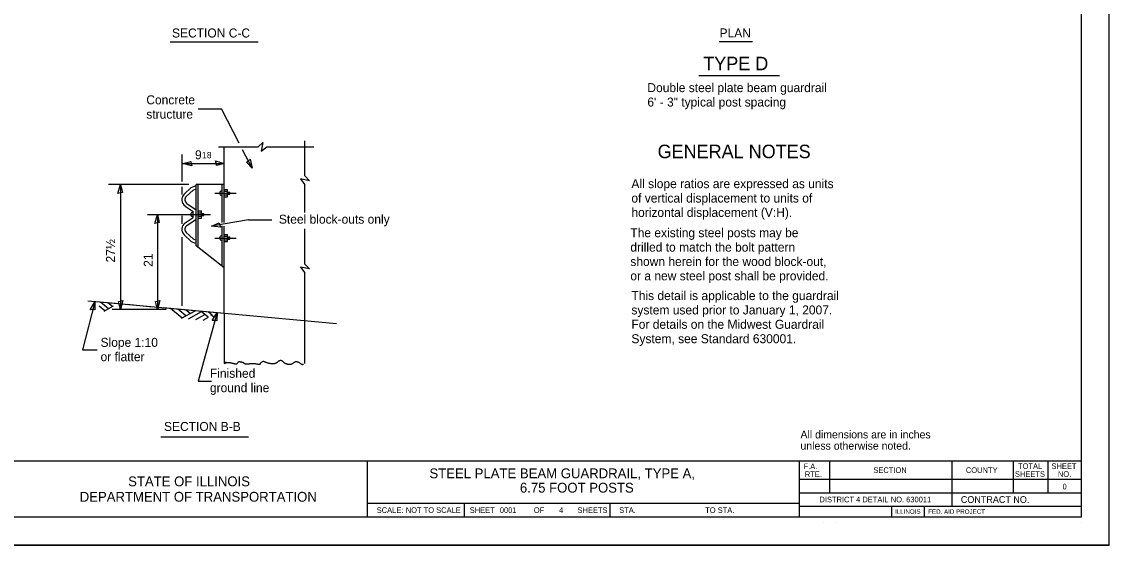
# Model space of a CAD drawing. Extents: x 0 to 2.83, y 0 to 1.83.
# Drawn here: x 1.218 to 2.833, y 0 to 0.777 of the extents above; entities that cross this region are included whole.
import ezdxf

# ---------------------------------------------------------------- set-up
doc = ezdxf.new("R2010")
doc.units = 0
for name, color, linetype in [('RD_Pr_Roadway_Dimensions', 7, 'Continuous'), ('RD_Pr_Roadway_Notes', 7, 'Continuous'), ('SH_General_Details', 7, 'Continuous'), ('SH_Printer_Plotting_Border', 7, 'Continuous')]:
    doc.layers.add(name, color=color, linetype=linetype)

msp = doc.modelspace()

# ---------------------------------------------------------------- linework, layer by layer
at = {"layer": 'RD_Pr_Roadway_Dimensions'}
for p, q in [((1.456, 0.5796), (1.456, 0.5398)), ((1.4574, 0.5666), (1.5189, 0.5666)), ((1.4664, 0.5354), (1.3468, 0.5354)), ((1.3647, 0.5354), (1.3647, 0.35)), ((1.456, 0.532), (1.456, 0.5203)), ((1.4195, 0.4908), (1.4195, 0.35)), ((1.456, 0.4888), (1.456, 0.4772)), ((1.456, 0.457), (1.456, 0.3554)), ((1.4327, 0.35), (1.3522, 0.35))]:
    msp.add_line(p, q, dxfattribs=at)
for points in [[(1.4707, 0.5629), (1.4574, 0.5666), (1.4692, 0.5696), (1.4696, 0.5663)], [(1.5056, 0.5703), (1.5189, 0.5666), (1.5071, 0.5637), (1.5067, 0.5669)], [(1.361, 0.5221), (1.3647, 0.5354), (1.3677, 0.5236), (1.3644, 0.5232)], [(1.4158, 0.4775), (1.4195, 0.4908), (1.4224, 0.479), (1.4192, 0.4786)], [(1.3684, 0.3633), (1.3647, 0.35), (1.3618, 0.3618), (1.365, 0.3622)], [(1.4232, 0.3633), (1.4195, 0.35), (1.4165, 0.3618), (1.4198, 0.3622)]]:
    msp.add_lwpolyline(points, close=True, dxfattribs=at)
at = {"layer": 'RD_Pr_Roadway_Notes'}
for p, q in [((1.4385, 0.7471), (1.5691, 0.7471)), ((2.2538, 0.7475), (2.3033, 0.7475)), ((2.2239, 0.6972), (2.3437, 0.6972)), ((1.4803, 0.6475), (1.515, 0.6475)), ((1.5411, 0.5966), (1.515, 0.6475)), ((1.6387, 0.5481), (1.6387, 0.6002)), ((1.5102, 0.5913), (1.5692, 0.5913)), ((1.5602, 0.5594), (1.5461, 0.5868)), ((1.5823, 0.5913), (1.6518, 0.5913)), ((1.6387, 0.4939), (1.6387, 0.535)), ((1.555, 0.4828), (1.5, 0.4734)), ((1.555, 0.4828), (1.5897, 0.4828)), ((1.6387, 0.4172), (1.6387, 0.4696)), ((1.6387, 0.3335), (1.6387, 0.4041)), ((1.3266, 0.3614), (1.3081, 0.2899)), ((1.5083, 0.3452), (1.4799, 0.2435)), ((1.3081, 0.2899), (1.3299, 0.2899)), ((1.4799, 0.2435), (1.5, 0.2435)), ((1.4248, 0.1611), (1.5548, 0.1611))]:
    msp.add_line(p, q, dxfattribs=at)
for points in [[(1.5692, 0.5913), (1.5763, 0.5979), (1.5738, 0.5846), (1.5823, 0.5913)], [(1.6387, 0.5481), (1.6454, 0.541), (1.632, 0.5435), (1.6387, 0.535)], [(1.6387, 0.4172), (1.6454, 0.4101), (1.632, 0.4126), (1.6387, 0.4041)]]:
    msp.add_lwpolyline(points, dxfattribs=at)
for points in [[(1.5574, 0.5729), (1.5602, 0.5594), (1.5521, 0.5685), (1.5549, 0.5704)], [(1.5137, 0.472), (1.5, 0.4734), (1.5111, 0.4783), (1.5121, 0.4752)], [(1.3196, 0.3494), (1.3266, 0.3614), (1.3265, 0.3492), (1.3232, 0.3497)], [(1.5011, 0.3334), (1.5083, 0.3452), (1.5079, 0.333), (1.5047, 0.3335)]]:
    msp.add_lwpolyline(points, close=True, dxfattribs=at)
at = {"layer": 'SH_General_Details'}
for p, q in [((2.8333, 0), (2.8333, 1.8333)), ((1.5189, 0.4789), (1.5189, 0.5913)), ((1.4699, 0.5311), (1.4771, 0.5338)), ((1.5189, 0.5354), (1.4771, 0.5354)), ((1.4771, 0.4444), (1.4771, 0.5354)), ((1.4803, 0.4419), (1.4803, 0.5354)), ((1.5156, 0.4787), (1.5156, 0.5354)), ((1.4699, 0.5311), (1.4592, 0.5208)), ((1.4725, 0.5271), (1.4625, 0.5175)), ((1.4725, 0.5271), (1.4771, 0.5288)), ((1.505, 0.5225), (1.5364, 0.5225)), ((1.5189, 0.5278), (1.5239, 0.5278)), ((1.5189, 0.5252), (1.5239, 0.5252)), ((1.5189, 0.5198), (1.5239, 0.5198)), ((1.5189, 0.5171), (1.5239, 0.5171)), ((1.5239, 0.5171), (1.5239, 0.5278)), ((1.5239, 0.5241), (1.5272, 0.5241)), ((1.5239, 0.5208), (1.5272, 0.5208)), ((1.5272, 0.5208), (1.5272, 0.5241)), ((1.4606, 0.5034), (1.4725, 0.4951)), ((1.4633, 0.5072), (1.4771, 0.4975)), ((1.4049, 0.4908), (1.4983, 0.4908)), ((1.4606, 0.4783), (1.4725, 0.4866)), ((1.4725, 0.4866), (1.4725, 0.4951)), ((1.4803, 0.4962), (1.4853, 0.4962)), ((1.4803, 0.4935), (1.4853, 0.4935)), ((1.4803, 0.4881), (1.4853, 0.4881)), ((1.4803, 0.4855), (1.4853, 0.4855)), ((1.4853, 0.4855), (1.4853, 0.4962)), ((1.4853, 0.4925), (1.4886, 0.4925)), ((1.4853, 0.4892), (1.4886, 0.4892)), ((1.4886, 0.4892), (1.4886, 0.4925)), ((1.4633, 0.4745), (1.4771, 0.4841)), ((1.5156, 0.4145), (1.5156, 0.4739)), ((1.5189, 0.3444), (1.5189, 0.4737)), ((1.4699, 0.4505), (1.4592, 0.4608)), ((1.4725, 0.4546), (1.4625, 0.4642)), ((1.4725, 0.4546), (1.4771, 0.4529)), ((1.505, 0.4559), (1.5364, 0.4559)), ((1.5189, 0.4613), (1.5239, 0.4613)), ((1.5189, 0.4586), (1.5239, 0.4586)), ((1.5189, 0.4532), (1.5239, 0.4532)), ((1.5239, 0.4506), (1.5239, 0.4613)), ((1.5239, 0.4576), (1.5272, 0.4576)), ((1.5239, 0.4543), (1.5272, 0.4543)), ((1.5272, 0.4543), (1.5272, 0.4576)), ((1.4699, 0.4505), (1.4771, 0.4479)), ((1.5189, 0.4119), (1.4771, 0.4444)), ((1.5189, 0.4506), (1.5239, 0.4506)), ((1.3163, 0.3628), (1.3575, 0.359)), ((1.3337, 0.3612), (1.5189, 0.3444)), ((1.3469, 0.351), (1.3349, 0.3607)), ((1.3527, 0.3542), (1.346, 0.3597)), ((1.3746, 0.3575), (1.4124, 0.354)), ((1.3415, 0.348), (1.3331, 0.3549)), ((1.3403, 0.3473), (1.3544, 0.3551)), ((1.4282, 0.3526), (1.6854, 0.3292)), ((1.4561, 0.3372), (1.4389, 0.3512)), ((1.4619, 0.3404), (1.4499, 0.3502)), ((1.4555, 0.3369), (1.4755, 0.3479)), ((1.468, 0.3437), (1.4613, 0.3492)), ((1.4656, 0.3359), (1.485, 0.3467)), ((1.4768, 0.3349), (1.4902, 0.3425)), ((1.4951, 0.3386), (1.4846, 0.3471)), ((1.5007, 0.3413), (1.4948, 0.3462)), ((1.499, 0.3426), (1.503, 0.3394)), ((1.5189, 0.3444), (1.5189, 0.2698)), ((1.4875, 0.334), (1.4953, 0.3383)), ((1.6387, 0.2698), (1.6387, 0.3335)), ((0.1667, 0.125), (2.7917, 0.125)), ((1.7312, 0.125), (1.7312, 0.0417)), ((2.3729, 0.125), (2.3729, 0.0417)), ((2.4179, 0.125), (2.4179, 0.0779)), ((2.5995, 0.125), (2.5995, 0.0579)), ((2.6905, 0.125), (2.6905, 0.0779)), ((2.7423, 0.125), (2.7423, 0.0779)), ((2.3729, 0.0979), (2.7917, 0.0979)), ((2.3729, 0.0779), (2.7917, 0.0779)), ((1.7312, 0.0625), (2.3729, 0.0625)), ((1.875, 0.0625), (1.875, 0.0417)), ((2.0917, 0.0625), (2.0917, 0.0417)), ((2.3729, 0.0579), (2.7917, 0.0579)), ((2.5101, 0.0579), (2.5101, 0.0417)), ((2.5585, 0.0579), (2.5585, 0.0417)), ((2.4095, 0.0333), (2.4095, 0.0333)), ((2.4262, 0.0333), (2.4262, 0.0333)), ((2.7917, 0.0333), (2.7917, 0.0333)), ((2.8333, 0), (0, 0))]:
    msp.add_line(p, q, dxfattribs=at)
msp.add_lwpolyline([(0.1667, 1.7917), (2.7917, 1.7917), (2.7917, 0.0417), (0.1667, 0.0417)], close=True, dxfattribs=at)
for centre, radius, start, end in [((1.4671, 0.5127), 0.0113, 133.9011, 235.0759), ((1.4671, 0.5127), 0.00667, 133.9011, 235.0759), ((1.5152, 0.5224), 0.00333, 90, 270), ((1.4725, 0.4908), 0.00333, 90, 270), ((1.4671, 0.469), 0.0113, 124.9241, 226.0989), ((1.4671, 0.469), 0.00667, 124.9241, 226.0989), ((1.5152, 0.4559), 0.00333, 90, 270)]:
    msp.add_arc(centre, radius, start, end, dxfattribs=at)
for points in [[(1.5189, 0.2698), (1.5223, 0.2712), (1.5195, 0.271), (1.5219, 0.2712), (1.5228, 0.2713), (1.5235, 0.2713), (1.5248, 0.2714), (1.5261, 0.2712), (1.5269, 0.2711), (1.528, 0.2709), (1.5291, 0.2707), (1.5298, 0.2705), (1.531, 0.2702), (1.5319, 0.27), (1.5331, 0.2696), (1.5342, 0.2694), (1.5353, 0.2692), (1.5364, 0.2691), (1.5372, 0.2692), (1.5381, 0.2698), (1.5388, 0.271), (1.5395, 0.2715), (1.5404, 0.2723), (1.5411, 0.2725), (1.5425, 0.2724), (1.5443, 0.2721), (1.5457, 0.2717), (1.5467, 0.2714), (1.5478, 0.2706), (1.5484, 0.2699), (1.5492, 0.2695), (1.5505, 0.2691), (1.5512, 0.269), (1.5521, 0.2691), (1.5532, 0.2692), (1.5541, 0.2693), (1.555, 0.2694), (1.5562, 0.2694), (1.5574, 0.2695), (1.5584, 0.2695), (1.5595, 0.2695), (1.5607, 0.2696), (1.5614, 0.2695), (1.5624, 0.2695), (1.5639, 0.2696), (1.5656, 0.2694), (1.5672, 0.2691), (1.5687, 0.2689), (1.5699, 0.2687), (1.5706, 0.2686), (1.5715, 0.2688), (1.5723, 0.2689), (1.5729, 0.27), (1.5738, 0.2711), (1.575, 0.2724), (1.5764, 0.273), (1.5781, 0.2727), (1.5794, 0.2721), (1.581, 0.2715), (1.5823, 0.271), (1.5836, 0.2706), (1.5847, 0.2703), (1.5861, 0.2701), (1.5873, 0.2698), (1.5883, 0.2696), (1.5891, 0.2696), (1.59, 0.2697), (1.5907, 0.2699), (1.5916, 0.2699), (1.5927, 0.2699), (1.5937, 0.2699), (1.5945, 0.27), (1.5959, 0.2706), (1.597, 0.2712), (1.5979, 0.2717), (1.5984, 0.2722), (1.5998, 0.2734), (1.601, 0.2741), (1.6022, 0.2744), (1.6034, 0.2743), (1.6049, 0.2736), (1.6057, 0.2728), (1.6069, 0.2718), (1.6082, 0.2706), (1.6095, 0.27), (1.6101, 0.2698), (1.6112, 0.2694), (1.6119, 0.2692), (1.6128, 0.2688), (1.6137, 0.2687), (1.6152, 0.2686)], [(1.6152, 0.2686), (1.6161, 0.2687), (1.6169, 0.2687), (1.6182, 0.2689), (1.6189, 0.2691), (1.6198, 0.2694), (1.6208, 0.2701), (1.6217, 0.2707), (1.6227, 0.2712), (1.6235, 0.2717), (1.6243, 0.2722), (1.6251, 0.2726), (1.6264, 0.2727), (1.6272, 0.2724), (1.6282, 0.272), (1.6299, 0.2711), (1.6315, 0.2701), (1.6329, 0.2692), (1.6338, 0.2686), (1.6352, 0.2684), (1.6362, 0.2687), (1.6368, 0.2688)]]:
    msp.add_spline(points, degree=3, dxfattribs=at)
at = {"layer": 'SH_Printer_Plotting_Border'}
msp.add_lwpolyline([(0, 0), (2.8333, 0), (2.8333, 1.8333), (0, 1.8333)], close=True, dxfattribs=at)

# ---------------------------------------------------------------- texts
at = {"layer": 'RD_Pr_Roadway_Dimensions'}
for s, height, p in [('9', 0.0133, (1.4754, 0.5728)), ('1', 0.00933, (1.4857, 0.5743)), ('8', 0.00933, (1.493, 0.5743))]:
    msp.add_text(s, height=height, dxfattribs=at).set_placement(p)
for s, p in [('27½', (1.3566, 0.4196)), ('21', (1.4126, 0.4131))]:
    msp.add_text(s, height=0.01333, rotation=90, dxfattribs=at).set_placement(p)
at = {"layer": 'RD_Pr_Roadway_Notes'}
for s, height, p in [('SECTION C-C', 0.013333, (1.4413, 0.7535)), ('PLAN', 0.01333, (2.2545, 0.7536)), ('TYPE D', 0.02, (2.2303, 0.7049)), ('Double steel plate beam guardrail', 0.013333, (2.1473, 0.6724)), ('Concrete', 0.01333, (1.4031, 0.6543)), ('6\' - 3" typical post spacing', 0.013333, (2.1473, 0.651)), ('structure', 0.01333, (1.4031, 0.633)), ('GENERAL NOTES', 0.02, (2.1625, 0.5744)), ('All slope ratios are expressed as units', 0.013333, (2.1236, 0.5299)), ('of vertical displacement to units of', 0.013333, (2.1236, 0.5085)), ('horizontal displacement (V:H).', 0.013333, (2.1236, 0.4872)), ('Steel block-outs only', 0.013333, (1.6, 0.4772)), ('The existing steel posts may be', 0.013333, (2.122, 0.4571)), ('drilled to match the bolt pattern', 0.013333, (2.122, 0.4357)), ('shown herein for the wood block-out,', 0.013333, (2.122, 0.4144)), ('or a new steel post shall be provided.', 0.013333, (2.122, 0.3931)), ('This detail is applicable to the guardrail', 0.013333, (2.1236, 0.3638)), ('system used prior to January 1, 2007.', 0.013333, (2.1236, 0.3425)), ('For details on the Midwest Guardrail', 0.013333, (2.1236, 0.3212)), ('Slope 1:10', 0.01333, (1.3351, 0.2944)), ('System, see Standard 630001.', 0.013333, (2.1236, 0.2998)), ('or flatter', 0.01333, (1.3351, 0.2731)), ('Finished', 0.01333, (1.4976, 0.2485)), ('ground line', 0.013333, (1.4976, 0.2271)), ('SECTION B-B', 0.013333, (1.4294, 0.1696)), ('All dimensions are in inches', 0.011667, (2.3747, 0.1585)), ('unless otherwise noted.', 0.011667, (2.3747, 0.1418))]:
    msp.add_text(s, height=height, dxfattribs=at).set_placement(p)
at = {"layer": 'SH_General_Details'}
for s, height, p in [('STEEL PLATE BEAM GUARDRAIL, TYPE A,', 0.014583, (1.8236, 0.0994)), ('F.A.  ', 0.00833, (2.3793, 0.1129)), ('SECTION', 0.00833, (2.483, 0.1073)), ('COUNTY', 0.00833, (2.6204, 0.1073)), ('TOTAL', 0.00833, (2.6978, 0.1132)), ('SHEET', 0.00833, (2.7475, 0.1132)), ('STATE OF ILLINOIS', 0.014584, (1.3761, 0.0875)), ('RTE.', 0.00833, (2.3812, 0.1012)), ('SHEETS', 0.00833, (2.6932, 0.1015)), ('NO.', 0.00833, (2.7571, 0.1015)), ('6.75 FOOT POSTS', 0.014583, (1.958, 0.0781)), ('0', 0.00833, (2.764, 0.0829)), ('DEPARTMENT OF TRANSPORTATION', 0.014584, (1.3042, 0.0646)), ('DISTRICT 4 DETAIL NO. 630011', 0.008333, (2.4029, 0.0637)), ('CONTRACT NO.      ', 0.01, (2.6129, 0.0628)), ('SCALE:          ', 0.008333, (1.7453, 0.0479)), ('NOT TO SCALE', 0.008333, (1.7884, 0.048)), ('SHEET', 0.00833, (1.8835, 0.0479)), ('000', 0.00833, (1.9282, 0.0479)), ('1', 0.00833, (1.9466, 0.048)), ('OF', 0.00833, (1.9786, 0.0479)), ('4', 0.00833, (2.0162, 0.048)), ('SHEETS', 0.00833, (2.0435, 0.0479)), ('STA.', 0.00833, (2.1054, 0.0479)), ('TO STA.', 0.00833, (2.2332, 0.0479)), ('ILLINOIS', 0.00667, (2.5152, 0.0466)), ('FED. AID PROJECT', 0.006667, (2.5644, 0.0466))]:
    msp.add_text(s, height=height, dxfattribs=at).set_placement(p)

doc.saveas('drawing.dxf')
